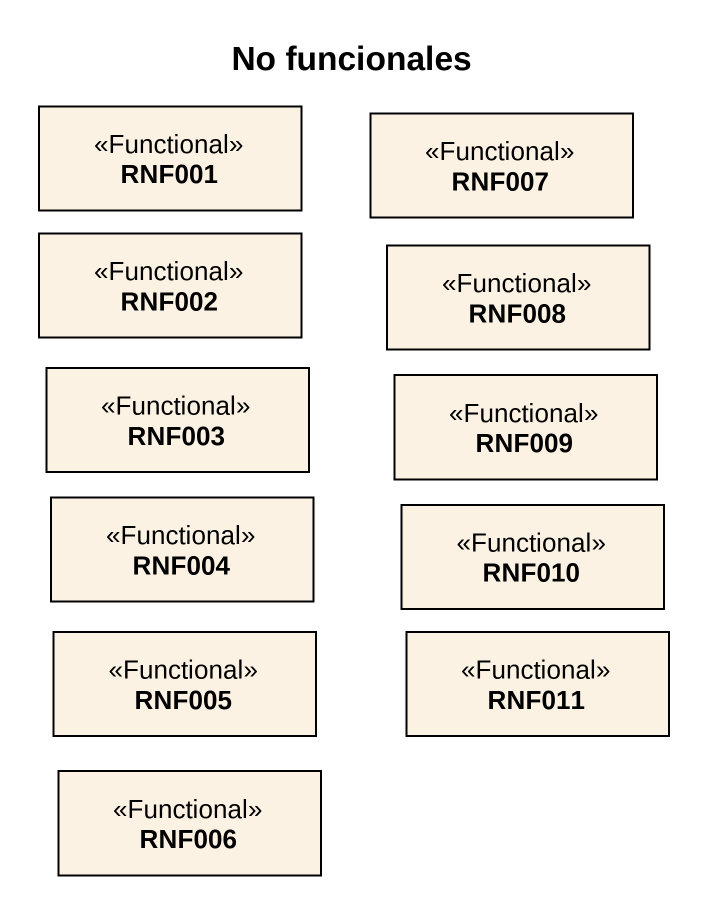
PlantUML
@startuml
title No funcionales
hide circle
hide empty members
class RNF001 <<Functional>>
class RNF007 <<Functional>>
class RNF002 <<Functional>>
class RNF008 <<Functional>>
class RNF003 <<Functional>>
class RNF009 <<Functional>>
class RNF004 <<Functional>>
class RNF010 <<Functional>>
class RNF005 <<Functional>>
class RNF011 <<Functional>>
class RNF006 <<Functional>>
@enduml
